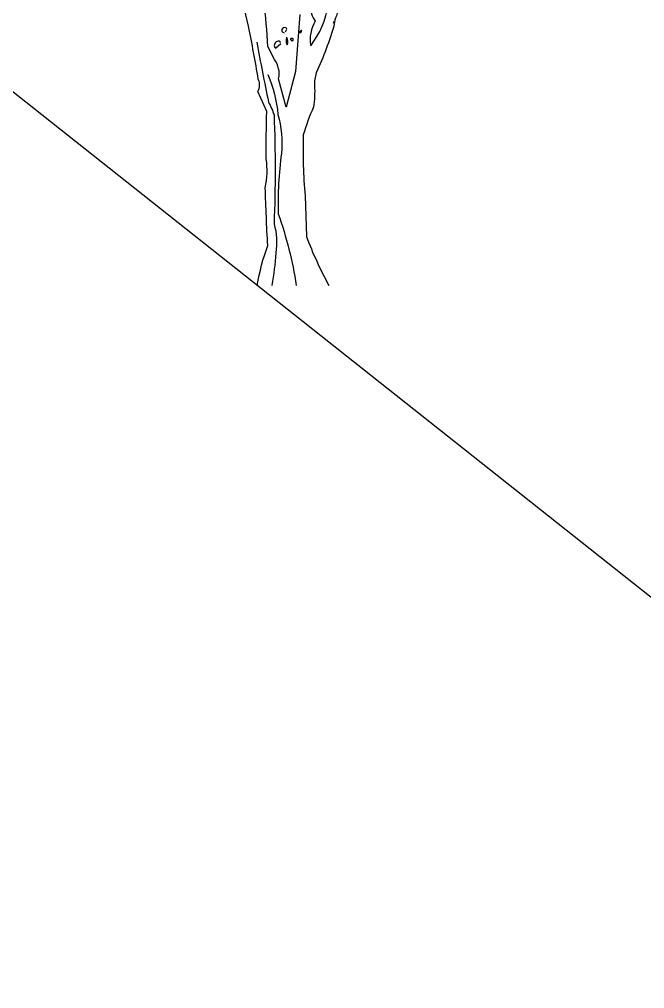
# Model space of a CAD drawing. Header units: metres. Extents: x 368 to 3789, y -155 to 1148.
# Drawn here: x 847.57 to 864.89, y 519.65 to 546.52 of the extents above; entities that cross this region are included whole.
import ezdxf

# ---------------------------------------------------------------- set-up
doc = ezdxf.new("R2010")
doc.units = ezdxf.units.M

# ---------------------------------------------------------------- blocks, each defined once
blk = doc.blocks.new('A$C700F2951')
at = {"color": 35}
for points in [[(1658.5, 1745.1), (1631.3, 1377.9), (1570.1, 1146.8), (1522.5, 1330.3, 0.219635), (1495.3, 1455), (1452.3, 1538.8, 0.021927), (1427.3, 1828.9, -0.158203)], [(2256.8, 2508.8), (2179.7, 2400, -0.103516), (2118.6, 2372.9, -0.263885), (2177.5, 2474.8, 0.184021), (2206.9, 2570, -0.641693), (2200.1, 2597.2, 0.359894), (2163.9, 2563.2, -0.041519), (1971.2, 2447.6, 0.142288), (1837.5, 2295.8, -0.330444), (1823.9, 2216.5, -0.018387), (1749.1, 1892.4, 0.308121), (1728.7, 1799.5, 0.186462), (1758.2, 1702, 0.184647), (1728.7, 1543.4, 0.124985), (1842.1, 1808.5, -0.090317), (1876.1, 1960.4, -0.081436), (2007.5, 2211.9, 0.012741), (2138.9, 2350.2), (2141.2, 2352.5)], [(2562.8, 2375.1, 0.087677), (2329.3, 2284.5, 0.246613), (2277.2, 2266.3, -0.059418), (2159.3, 2173.4, 0.132263), (2027.9, 1992.1, 0.073013), (1894.2, 1736, 0.098373), (1880.6, 1681.6, -0.036575), (1765, 1368.9, 0.099014), (1753.7, 1285, -0.049866), (1746.9, 1149, 0.029373), (1681.1, 970, 0.029037), (1692.5, 575.6), (1701.5, 315, 0.037946), (1846, 0)], [(1385.2, 0, -0.046399), (1452.3, 256.1, -0.006073), (1436.4, 627.8, 0.083801), (1443.2, 815.9, -0.007568), (1445.5, 1119.6), (1388.8, 1248.7, 0.257843), (1391.1, 1328.1, 0.011612), (1327.6, 1670.3), (1286.8, 1844.8)], [(1382, 1566, 0.005661), (1456.8, 1180.8, -0.062256), (1493, 1096.9, -0.019409), (1493, 396.6, -0.107346), (1504.4, 208.5, -0.026606), (1479, 0, -0.016046)], [(1452.3, 1357.5, -0.076859), (1518, 1101.4, -0.093506), (1540.6, 849.9, 0.040573), (1520.2, 460.1, -0.046818), (1635.7, 0)]]:
    blk.add_lwpolyline(points, format="xyb", dxfattribs=at)
at = {"color": 74}
blk.add_lwpolyline([(1878.3, 1699.7), (1873.8, 1686.2)], dxfattribs=at)
for points in [[(1565.6, 1634), (1574.6, 1649.9, 0.4142), (1563.3, 1661.2, 0.475433), (1542.9, 1638.6, 0.355026), (1558.8, 1627.2)], [(1669.8, 1640.8), (1654, 1631.8, 0.831802), (1669.8, 1640.8), (1672.1, 1643.1), (1669.8, 1640.8)], [(1533.8, 1561.5, 0.680847), (1513.4, 1570.6, 0.580322), (1502.1, 1527.5), (1536.1, 1557)], [(1574.6, 1595.5, 0.222214), (1574.6, 1554.7), (1576.9, 1550.2, 0.249405), (1574.6, 1595.5), (1574.6, 1597.8)], [(1608.6, 1572.8), (1599.6, 1588.7, -0.489075), (1613.2, 1591), (1613.2, 1579.6), (1608.6, 1572.8)]]:
    blk.add_lwpolyline(points, format="xyb", dxfattribs=at)

msp = doc.modelspace()

# ---------------------------------------------------------------- linework, layer by layer
at = {"elevation": 845.657}
msp.add_lwpolyline([(957.081, 538.997), (897.056, 505.152), (811.266, 573.147), (783.548, 605.524), (799.514, 620.375, 0.129696), (801.163, 631.056), (801.162, 631.056)], format="xyb", dxfattribs=at)

# ---------------------------------------------------------------- block references
at = {"xscale": 0.00430364964322203, "yscale": 0.00430364964322203, "zscale": 0.00430364964322203}
msp.add_blockref('A$C700F2951', (848.199, 539.15, 845.657), dxfattribs=at)

doc.saveas('drawing.dxf')
